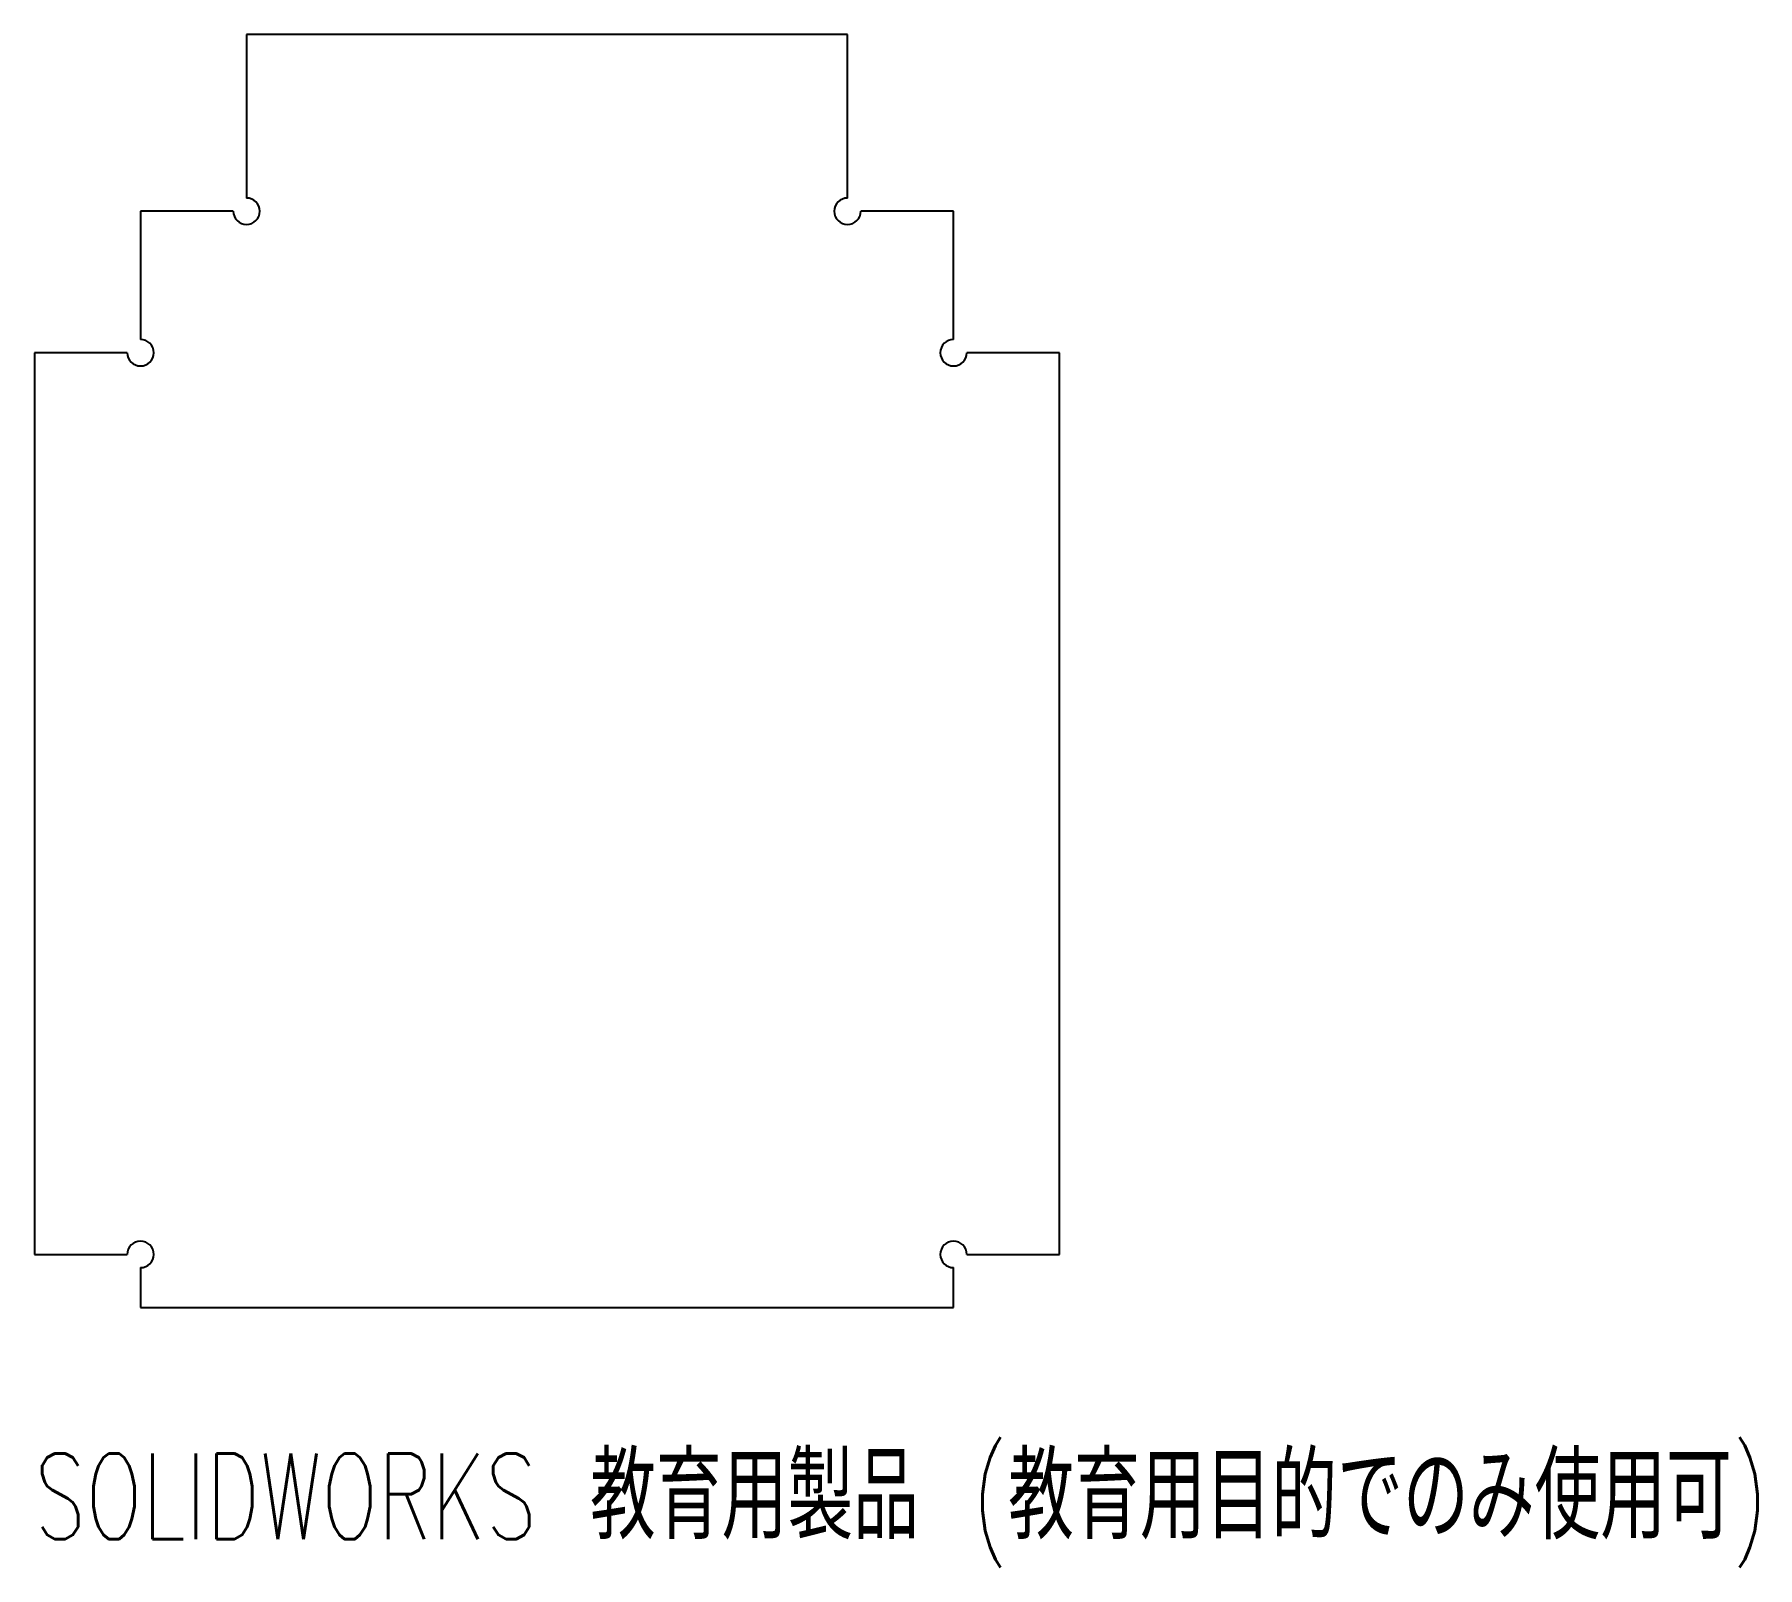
# Model space of a CAD drawing. Header units: millimetres. Extents: x -29 to 68.5, y -17.7 to 69.
import ezdxf

# ---------------------------------------------------------------- set-up
doc = ezdxf.new("R2010")
doc.units = ezdxf.units.MM
doc.styles.add('SLDTEXTSTYLE0', font='TXT', dxfattribs={"width": 0.7, "bigfont": 'bigfont'})

msp = doc.modelspace()

# ---------------------------------------------------------------- linework, layer by layer
at = {"color": 7, "linetype": 'Continuous', "lineweight": 25}
for p, q in [((-17, 69), (-17, 59.75)), ((17, 69), (-17, 69)), ((17, 59.75), (17, 69)), ((-23, 59), (-23, 51.75)), ((-17.75, 59), (-23, 59)), ((23, 59), (17.75, 59)), ((23, 51.75), (23, 59)), ((-29, 51), (-29, 0)), ((-23.75, 51), (-29, 51)), ((29, 51), (23.75, 51)), ((29, 0), (29, 51)), ((-29, 0), (-23.75, 0)), ((23.75, 0), (29, 0)), ((-23, -0.75), (-23, -3)), ((23, -3), (23, -0.75)), ((-23, -3), (23, -3))]:
    msp.add_line(p, q, dxfattribs=at)
for centre, start, end in [((-17, 59), 180, 90), ((17, 59), 90, 0), ((-23, 51), 180, 90), ((23, 51), 90, 0), ((-23, 0), 270, 180), ((23, 0), 0, 270)]:
    msp.add_arc(centre, 0.75, start, end, dxfattribs=at)

# ---------------------------------------------------------------- texts
at = {"color": 7, "linetype": 'Continuous', "insert": (-29, -11.27), "char_height": 4.83362, "attachment_point": 1, "style": 'SLDTEXTSTYLE0'}
msp.add_mtext('SOLIDWORKS 教育用製品 (教育用目的でのみ使用可)', dxfattribs=at)

doc.saveas('drawing.dxf')
